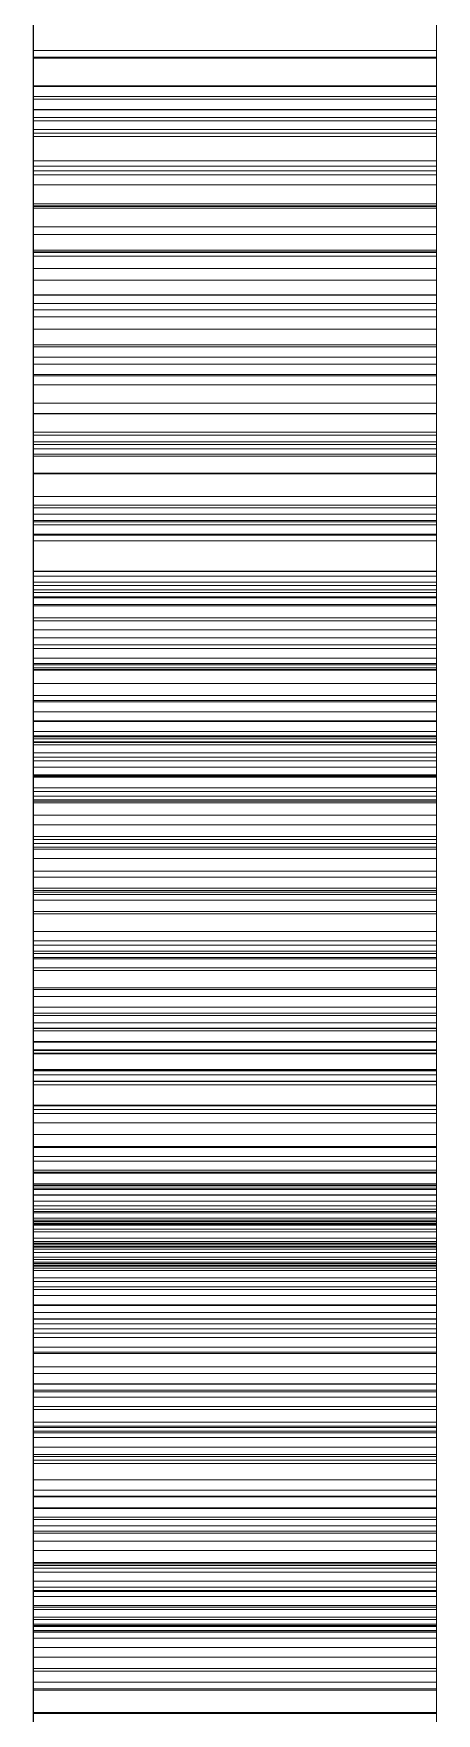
# Model space of a CAD drawing. Header units: millimetres. Extents: x 38 to 970, y 105 to 390.
# Drawn here: x 225 to 225.2, y 136.208 to 137.042 of the extents above; entities that cross this region are included whole.
import ezdxf

# ---------------------------------------------------------------- set-up
doc = ezdxf.new("R2010")
doc.units = ezdxf.units.MM
doc.linetypes.add('WP_HIDDEN', pattern=[2.3, 1.5, -0.8])
doc.layers.add('HIDDEN', color=7, linetype='WP_HIDDEN', lineweight=13)
doc.layers.add('VISIBLE', color=7, linetype='CONTINUOUS', lineweight=25)

msp = doc.modelspace()

# ---------------------------------------------------------------- linework, layer by layer
at = {"layer": 'HIDDEN', "ltscale": 1.428571}
for p, q in [((225, 136.24502), (225, 137.66814)), ((225.2, 137.66814), (225.2, 136.24502)), ((225, 137.30098), (225, 136.24502)), ((225.2, 136.24502), (225.2, 137.30098)), ((225, 137.1174), (225, 137.0332)), ((225.2, 137.0332), (225.2, 137.1174)), ((225, 136.99219), (225, 137.07921)), ((225, 137.07844), (225, 136.99986)), ((225.2, 137.07921), (225.2, 136.99219)), ((225.2, 136.99986), (225.2, 137.07844)), ((225, 137.0648), (225, 137.02985)), ((225.2, 137.02985), (225.2, 137.0648)), ((225, 136.99056), (225, 137.06014)), ((225, 137.02942), (225, 137.05992)), ((225, 137.01538), (225, 137.05899)), ((225, 137.01569), (225, 137.05746)), ((225, 137.05556), (225, 137.00374)), ((225.2, 137.06014), (225.2, 136.99056)), ((225.2, 137.05992), (225.2, 137.02942)), ((225.2, 137.05899), (225.2, 137.01538)), ((225.2, 137.05746), (225.2, 137.01569)), ((225.2, 137.00374), (225.2, 137.05556)), ((225, 137.05174), (225, 137.00394)), ((225.2, 137.00394), (225.2, 137.05174)), ((225, 137.00899), (225, 137.04178)), ((225, 137.04159), (225, 137.01042)), ((225.2, 137.04178), (225.2, 137.00899)), ((225.2, 137.01042), (225.2, 137.04159)), ((225, 137.0332), (225, 136.95612)), ((225, 137.0332), (225.2, 137.0332)), ((225, 137.02985), (225, 136.99392)), ((225, 137.02985), (225.2, 137.02985)), ((225, 137.02942), (225.2, 137.02942)), ((225, 136.99826), (225, 137.02942)), ((225.2, 136.95612), (225.2, 137.0332)), ((225.2, 136.99392), (225.2, 137.02985)), ((225.2, 137.02942), (225.2, 136.99826)), ((225, 136.97154), (225, 137.01569)), ((225, 137.01569), (225.2, 137.01569)), ((225, 136.97348), (225, 137.01538)), ((225, 137.01538), (225.2, 137.01538)), ((225.2, 137.01569), (225.2, 136.97154)), ((225.2, 137.01538), (225.2, 136.97348)), ((225, 137.01042), (225, 136.97842)), ((225, 137.01042), (225.2, 137.01042)), ((225, 136.9757), (225, 137.00899)), ((225, 137.00899), (225.2, 137.00899)), ((225, 137.00394), (225, 136.95485)), ((225, 137.00394), (225.2, 137.00394)), ((225, 137.00374), (225, 136.95581)), ((225, 137.00374), (225.2, 137.00374)), ((225.2, 136.97842), (225.2, 137.01042)), ((225.2, 137.00899), (225.2, 136.9757)), ((225.2, 136.95485), (225.2, 137.00394)), ((225.2, 136.95581), (225.2, 137.00374)), ((225, 136.99986), (225, 136.93115)), ((225, 136.99986), (225.2, 136.99986)), ((225, 136.99826), (225.2, 136.99826)), ((225, 136.96646), (225, 136.99826)), ((225.2, 136.93115), (225.2, 136.99986)), ((225.2, 136.99826), (225.2, 136.96646)), ((225, 136.99392), (225, 136.95701)), ((225, 136.99392), (225.2, 136.99392)), ((225, 136.88388), (225, 136.99219)), ((225, 136.99219), (225.2, 136.99219)), ((225, 136.99056), (225.2, 136.99056)), ((225, 136.93286), (225, 136.99056)), ((225.2, 136.95701), (225.2, 136.99392)), ((225.2, 136.99219), (225.2, 136.88388)), ((225.2, 136.99056), (225.2, 136.93286)), ((225, 136.97842), (225, 136.94561)), ((225, 136.97842), (225.2, 136.97842)), ((225.2, 136.94561), (225.2, 136.97842)), ((225, 136.94192), (225, 136.9757)), ((225, 136.9757), (225.2, 136.9757)), ((225, 136.93329), (225, 136.97348)), ((225, 136.97348), (225.2, 136.97348)), ((225, 136.925), (225, 136.97154)), ((225, 136.97154), (225.2, 136.97154)), ((225.2, 136.9757), (225.2, 136.94192)), ((225.2, 136.97348), (225.2, 136.93329)), ((225.2, 136.97154), (225.2, 136.925)), ((225, 136.96646), (225.2, 136.96646)), ((225, 136.934), (225, 136.96646)), ((225.2, 136.96646), (225.2, 136.934)), ((225, 136.95701), (225, 136.91913)), ((225, 136.95701), (225.2, 136.95701)), ((225, 136.95612), (225, 136.88615)), ((225, 136.95612), (225.2, 136.95612)), ((225, 136.95581), (225, 136.91179)), ((225, 136.95581), (225.2, 136.95581)), ((225, 136.95485), (225, 136.90446)), ((225, 136.95485), (225.2, 136.95485)), ((225.2, 136.91913), (225.2, 136.95701)), ((225.2, 136.88615), (225.2, 136.95612)), ((225.2, 136.91179), (225.2, 136.95581)), ((225.2, 136.90446), (225.2, 136.95485)), ((225, 136.94561), (225, 136.91197)), ((225, 136.94561), (225.2, 136.94561)), ((225.2, 136.91197), (225.2, 136.94561)), ((225, 136.90763), (225, 136.94192)), ((225, 136.94192), (225.2, 136.94192)), ((225.2, 136.94192), (225.2, 136.90763)), ((225, 136.934), (225.2, 136.934)), ((225, 136.90089), (225, 136.934)), ((225, 136.89482), (225, 136.93329)), ((225, 136.93329), (225.2, 136.93329)), ((225, 136.93286), (225.2, 136.93286)), ((225, 136.88703), (225, 136.93286)), ((225, 136.93115), (225, 136.8723)), ((225, 136.93115), (225.2, 136.93115)), ((225.2, 136.934), (225.2, 136.90089)), ((225.2, 136.93329), (225.2, 136.89482)), ((225.2, 136.93286), (225.2, 136.88703)), ((225.2, 136.8723), (225.2, 136.93115)), ((225, 136.88091), (225, 136.925)), ((225, 136.925), (225.2, 136.925)), ((225, 136.91913), (225, 136.8809)), ((225, 136.91913), (225.2, 136.91913)), ((225.2, 136.925), (225.2, 136.88091)), ((225.2, 136.8809), (225.2, 136.91913)), ((225, 136.91197), (225, 136.87752)), ((225, 136.91197), (225.2, 136.91197)), ((225, 136.91179), (225, 136.87166)), ((225, 136.91179), (225.2, 136.91179)), ((225.2, 136.87752), (225.2, 136.91197)), ((225.2, 136.87166), (225.2, 136.91179)), ((225, 136.83757), (225, 136.90763)), ((225, 136.90763), (225.2, 136.90763)), ((225, 136.90446), (225, 136.85279)), ((225, 136.90446), (225.2, 136.90446)), ((225.2, 136.90763), (225.2, 136.83757)), ((225.2, 136.85279), (225.2, 136.90446)), ((225, 136.90089), (225.2, 136.90089)), ((225, 136.86713), (225, 136.90089)), ((225, 136.85807), (225, 136.89482)), ((225, 136.89482), (225.2, 136.89482)), ((225.2, 136.90089), (225.2, 136.86713)), ((225.2, 136.89482), (225.2, 136.85807)), ((225, 136.88703), (225.2, 136.88703)), ((225, 136.85306), (225, 136.88703)), ((225, 136.88615), (225, 136.8233)), ((225, 136.88615), (225.2, 136.88615)), ((225.2, 136.88703), (225.2, 136.85306)), ((225.2, 136.8233), (225.2, 136.88615)), ((225, 136.75156), (225, 136.88388)), ((225, 136.83895), (225, 136.88091)), ((225, 136.88091), (225.2, 136.88091)), ((225, 136.8809), (225, 136.84368)), ((225, 136.8809), (225.2, 136.8809)), ((225, 136.87752), (225, 136.84224)), ((225, 136.87752), (225.2, 136.87752)), ((225.2, 136.88388), (225.2, 136.75156)), ((225.2, 136.88091), (225.2, 136.83895)), ((225.2, 136.84368), (225.2, 136.8809)), ((225.2, 136.84224), (225.2, 136.87752)), ((225, 136.8723), (225, 136.82332)), ((225, 136.8723), (225.2, 136.8723)), ((225, 136.87166), (225, 136.83542)), ((225, 136.87166), (225.2, 136.87166)), ((225.2, 136.82332), (225.2, 136.8723)), ((225.2, 136.83542), (225.2, 136.87166)), ((225, 136.86713), (225.2, 136.86713)), ((225, 136.83272), (225, 136.86713)), ((225.2, 136.86713), (225.2, 136.83272)), ((225, 136.82303), (225, 136.85807)), ((225, 136.85807), (225.2, 136.85807)), ((225, 136.85306), (225.2, 136.85306)), ((225, 136.83185), (225, 136.85306)), ((225, 136.85279), (225, 136.79982)), ((225, 136.85279), (225.2, 136.85279)), ((225.2, 136.85807), (225.2, 136.82303)), ((225.2, 136.85306), (225.2, 136.83185)), ((225.2, 136.79982), (225.2, 136.85279)), ((225, 136.84368), (225, 136.80747)), ((225, 136.84368), (225.2, 136.84368)), ((225, 136.84224), (225, 136.80614)), ((225, 136.84224), (225.2, 136.84224)), ((225, 136.79912), (225, 136.83895)), ((225, 136.83895), (225.2, 136.83895)), ((225, 136.76551), (225, 136.83757)), ((225, 136.83757), (225.2, 136.83757)), ((225.2, 136.80747), (225.2, 136.84368)), ((225.2, 136.80614), (225.2, 136.84224)), ((225.2, 136.83895), (225.2, 136.79912)), ((225.2, 136.83757), (225.2, 136.76551)), ((225, 136.83542), (225, 136.80308)), ((225, 136.83542), (225.2, 136.83542)), ((225, 136.83272), (225.2, 136.83272)), ((225, 136.79766), (225, 136.83272)), ((225, 136.83185), (225.2, 136.83185)), ((225, 136.8117), (225, 136.83185)), ((225.2, 136.80308), (225.2, 136.83542)), ((225.2, 136.83272), (225.2, 136.79766)), ((225.2, 136.83185), (225.2, 136.8117)), ((225, 136.82332), (225, 136.79306)), ((225, 136.82332), (225.2, 136.82332)), ((225, 136.8233), (225, 136.76756)), ((225, 136.8233), (225.2, 136.8233)), ((225, 136.78971), (225, 136.82303)), ((225, 136.82303), (225.2, 136.82303)), ((225.2, 136.79306), (225.2, 136.82332)), ((225.2, 136.76756), (225.2, 136.8233)), ((225.2, 136.82303), (225.2, 136.78971)), ((225, 136.8117), (225.2, 136.8117)), ((225, 136.7926), (225, 136.8117)), ((225.2, 136.8117), (225.2, 136.7926)), ((225, 136.80747), (225, 136.77226)), ((225, 136.80747), (225.2, 136.80747)), ((225, 136.80614), (225, 136.76922)), ((225, 136.80614), (225.2, 136.80614)), ((225, 136.80308), (225, 136.77464)), ((225, 136.80308), (225.2, 136.80308)), ((225.2, 136.77226), (225.2, 136.80747)), ((225.2, 136.76922), (225.2, 136.80614)), ((225.2, 136.77464), (225.2, 136.80308)), ((225, 136.79982), (225, 136.74556)), ((225, 136.79982), (225.2, 136.79982)), ((225, 136.76143), (225, 136.79912)), ((225, 136.79912), (225.2, 136.79912)), ((225, 136.79766), (225.2, 136.79766)), ((225, 136.76194), (225, 136.79766)), ((225.2, 136.74556), (225.2, 136.79982)), ((225.2, 136.79912), (225.2, 136.76143)), ((225.2, 136.79766), (225.2, 136.76194)), ((225, 136.79306), (225, 136.76404)), ((225, 136.79306), (225.2, 136.79306)), ((225, 136.7926), (225.2, 136.7926)), ((225, 136.77455), (225, 136.7926)), ((225, 136.75811), (225, 136.78971)), ((225, 136.78971), (225.2, 136.78971)), ((225.2, 136.76404), (225.2, 136.79306)), ((225.2, 136.7926), (225.2, 136.77455)), ((225.2, 136.78971), (225.2, 136.75811)), ((225, 136.77464), (225, 136.7501)), ((225, 136.77464), (225.2, 136.77464)), ((225, 136.77455), (225.2, 136.77455)), ((225, 136.75756), (225, 136.77455)), ((225, 136.77226), (225, 136.73807)), ((225, 136.77226), (225.2, 136.77226)), ((225, 136.76922), (225, 136.73147)), ((225, 136.76922), (225.2, 136.76922)), ((225.2, 136.7501), (225.2, 136.77464)), ((225.2, 136.77455), (225.2, 136.75756)), ((225.2, 136.73807), (225.2, 136.77226)), ((225.2, 136.73147), (225.2, 136.76922)), ((225, 136.76756), (225, 136.71893)), ((225, 136.76756), (225.2, 136.76756)), ((225, 136.69146), (225, 136.76551)), ((225, 136.76551), (225.2, 136.76551)), ((225, 136.76404), (225, 136.73628)), ((225, 136.76404), (225.2, 136.76404)), ((225, 136.76194), (225.2, 136.76194)), ((225, 136.72558), (225, 136.76194)), ((225, 136.72587), (225, 136.76143)), ((225, 136.76143), (225.2, 136.76143)), ((225.2, 136.71893), (225.2, 136.76756)), ((225.2, 136.76551), (225.2, 136.69146)), ((225.2, 136.73628), (225.2, 136.76404)), ((225.2, 136.76194), (225.2, 136.72558)), ((225.2, 136.76143), (225.2, 136.72587)), ((225, 136.72822), (225, 136.75811)), ((225, 136.75811), (225.2, 136.75811)), ((225, 136.75756), (225.2, 136.75756)), ((225, 136.74163), (225, 136.75756)), ((225.2, 136.75811), (225.2, 136.72822)), ((225.2, 136.75756), (225.2, 136.74163)), ((225, 136.63953), (225, 136.75156)), ((225, 136.75156), (225.2, 136.75156)), ((225, 136.7501), (225, 136.72892)), ((225, 136.7501), (225.2, 136.7501)), ((225, 136.74556), (225, 136.69001)), ((225, 136.74556), (225.2, 136.74556)), ((225.2, 136.75156), (225.2, 136.63953)), ((225.2, 136.72892), (225.2, 136.7501)), ((225.2, 136.69001), (225.2, 136.74556)), ((225, 136.74163), (225.2, 136.74163)), ((225, 136.72675), (225, 136.74163)), ((225, 136.73807), (225, 136.70489)), ((225, 136.73807), (225.2, 136.73807)), ((225, 136.73628), (225, 136.70977)), ((225, 136.73628), (225.2, 136.73628)), ((225.2, 136.74163), (225.2, 136.72675)), ((225.2, 136.70489), (225.2, 136.73807)), ((225.2, 136.70977), (225.2, 136.73628)), ((225, 136.73147), (225, 136.69291)), ((225, 136.73147), (225.2, 136.73147)), ((225, 136.72892), (225, 136.71056)), ((225, 136.72892), (225.2, 136.72892)), ((225, 136.70005), (225, 136.72822)), ((225, 136.72822), (225.2, 136.72822)), ((225.2, 136.69291), (225.2, 136.73147)), ((225.2, 136.71056), (225.2, 136.72892)), ((225.2, 136.72822), (225.2, 136.70005)), ((225, 136.72675), (225.2, 136.72675)), ((225, 136.71292), (225, 136.72675)), ((225, 136.69245), (225, 136.72587)), ((225, 136.72587), (225.2, 136.72587)), ((225, 136.72558), (225.2, 136.72558)), ((225, 136.68856), (225, 136.72558)), ((225, 136.71893), (225, 136.67742)), ((225, 136.71893), (225.2, 136.71893)), ((225.2, 136.72675), (225.2, 136.71292)), ((225.2, 136.72587), (225.2, 136.69245)), ((225.2, 136.72558), (225.2, 136.68856)), ((225.2, 136.67742), (225.2, 136.71893)), ((225, 136.71292), (225.2, 136.71292)), ((225, 136.70045), (225, 136.71292)), ((225, 136.71056), (225, 136.69503)), ((225, 136.71056), (225.2, 136.71056)), ((225.2, 136.71292), (225.2, 136.70045)), ((225.2, 136.69503), (225.2, 136.71056)), ((225, 136.70977), (225, 136.68451)), ((225, 136.70977), (225.2, 136.70977)), ((225, 136.70489), (225, 136.67272)), ((225, 136.70489), (225.2, 136.70489)), ((225.2, 136.68451), (225.2, 136.70977)), ((225.2, 136.67272), (225.2, 136.70489)), ((225, 136.70045), (225.2, 136.70045)), ((225, 136.68964), (225, 136.70045)), ((225, 136.67359), (225, 136.70005)), ((225, 136.70005), (225.2, 136.70005)), ((225, 136.69503), (225, 136.68232)), ((225, 136.69503), (225.2, 136.69503)), ((225.2, 136.70045), (225.2, 136.68964)), ((225.2, 136.70005), (225.2, 136.67359)), ((225.2, 136.68232), (225.2, 136.69503)), ((225, 136.69291), (225, 136.65365)), ((225, 136.69291), (225.2, 136.69291)), ((225, 136.66116), (225, 136.69245)), ((225, 136.69245), (225.2, 136.69245)), ((225, 136.6228), (225, 136.69146)), ((225, 136.69146), (225.2, 136.69146)), ((225, 136.69001), (225, 136.61732)), ((225, 136.69001), (225.2, 136.69001)), ((225, 136.68964), (225.2, 136.68964)), ((225, 136.6805), (225, 136.68964)), ((225, 136.68856), (225.2, 136.68856)), ((225, 136.63663), (225, 136.68856)), ((225.2, 136.65365), (225.2, 136.69291)), ((225.2, 136.69245), (225.2, 136.66116)), ((225.2, 136.69146), (225.2, 136.6228)), ((225.2, 136.61732), (225.2, 136.69001)), ((225.2, 136.68964), (225.2, 136.6805)), ((225.2, 136.68856), (225.2, 136.63663)), ((225, 136.68451), (225, 136.66051)), ((225, 136.68451), (225.2, 136.68451)), ((225, 136.68232), (225, 136.67243)), ((225, 136.68232), (225.2, 136.68232)), ((225, 136.6805), (225.2, 136.6805)), ((225, 136.67302), (225, 136.6805)), ((225, 136.67742), (225, 136.64302)), ((225, 136.67742), (225.2, 136.67742)), ((225.2, 136.66051), (225.2, 136.68451)), ((225.2, 136.67243), (225.2, 136.68232)), ((225.2, 136.6805), (225.2, 136.67302)), ((225.2, 136.64302), (225.2, 136.67742)), ((225, 136.64885), (225, 136.67359)), ((225, 136.67359), (225.2, 136.67359)), ((225, 136.67302), (225.2, 136.67302)), ((225, 136.6672), (225, 136.67302)), ((225, 136.67272), (225, 136.64155)), ((225, 136.67272), (225.2, 136.67272)), ((225, 136.67243), (225, 136.66537)), ((225, 136.67243), (225.2, 136.67243)), ((225.2, 136.67359), (225.2, 136.64885)), ((225.2, 136.67302), (225.2, 136.6672)), ((225.2, 136.64155), (225.2, 136.67272)), ((225.2, 136.66537), (225.2, 136.67243)), ((225, 136.6672), (225.2, 136.6672)), ((225, 136.66305), (225, 136.6672)), ((225, 136.66537), (225, 136.66113)), ((225, 136.66537), (225.2, 136.66537)), ((225, 136.66305), (225.2, 136.66305)), ((225, 136.66055), (225, 136.66305)), ((225, 136.63201), (225, 136.66116)), ((225, 136.66116), (225.2, 136.66116)), ((225, 136.66113), (225, 136.65972)), ((225, 136.66113), (225.2, 136.66113)), ((225, 136.66055), (225.2, 136.66055)), ((225, 136.65972), (225, 136.66055)), ((225, 136.66051), (225, 136.63775)), ((225, 136.66051), (225.2, 136.66051)), ((225.2, 136.6672), (225.2, 136.66305)), ((225.2, 136.66113), (225.2, 136.66537)), ((225.2, 136.66305), (225.2, 136.66055)), ((225.2, 136.66116), (225.2, 136.63201)), ((225.2, 136.65972), (225.2, 136.66113)), ((225.2, 136.66055), (225.2, 136.65972)), ((225.2, 136.63775), (225.2, 136.66051)), ((225, 136.65972), (225.2, 136.65972)), ((225, 136.65365), (225, 136.61526)), ((225, 136.65365), (225.2, 136.65365)), ((225.2, 136.61526), (225.2, 136.65365)), ((225, 136.62583), (225, 136.64885)), ((225, 136.64885), (225.2, 136.64885)), ((225.2, 136.64885), (225.2, 136.62583)), ((225, 136.64302), (225, 136.61411)), ((225, 136.64302), (225.2, 136.64302)), ((225, 136.64155), (225, 136.6114)), ((225, 136.64155), (225.2, 136.64155)), ((225, 136.59113), (225, 136.63953)), ((225, 136.63953), (225.2, 136.63953)), ((225, 136.63775), (225, 136.61625)), ((225, 136.63775), (225.2, 136.63775)), ((225, 136.63663), (225.2, 136.63663)), ((225, 136.586), (225, 136.63663)), ((225.2, 136.61411), (225.2, 136.64302)), ((225.2, 136.6114), (225.2, 136.64155)), ((225.2, 136.63953), (225.2, 136.59113)), ((225.2, 136.61625), (225.2, 136.63775)), ((225.2, 136.63663), (225.2, 136.586)), ((225, 136.60567), (225, 136.63201)), ((225, 136.63201), (225.2, 136.63201)), ((225.2, 136.63201), (225.2, 136.60567)), ((225, 136.60452), (225, 136.62583)), ((225, 136.62583), (225.2, 136.62583)), ((225, 136.55532), (225, 136.6228)), ((225, 136.6228), (225.2, 136.6228)), ((225.2, 136.62583), (225.2, 136.60452)), ((225.2, 136.6228), (225.2, 136.55532)), ((225, 136.61732), (225, 136.54644)), ((225, 136.61732), (225.2, 136.61732)), ((225, 136.61625), (225, 136.59588)), ((225, 136.61625), (225.2, 136.61625)), ((225, 136.61526), (225, 136.57776)), ((225, 136.61526), (225.2, 136.61526)), ((225, 136.61411), (225, 136.58905)), ((225, 136.61411), (225.2, 136.61411)), ((225, 136.6114), (225, 136.58226)), ((225, 136.6114), (225.2, 136.6114)), ((225.2, 136.54644), (225.2, 136.61732)), ((225.2, 136.59588), (225.2, 136.61625)), ((225.2, 136.57776), (225.2, 136.61526)), ((225.2, 136.58905), (225.2, 136.61411)), ((225.2, 136.58226), (225.2, 136.6114)), ((225, 136.58285), (225, 136.60567)), ((225, 136.60567), (225.2, 136.60567)), ((225, 136.58493), (225, 136.60452)), ((225, 136.60452), (225.2, 136.60452)), ((225.2, 136.60567), (225.2, 136.58285)), ((225.2, 136.60452), (225.2, 136.58493)), ((225, 136.59588), (225, 136.57653)), ((225, 136.59588), (225.2, 136.59588)), ((225.2, 136.57653), (225.2, 136.59588)), ((225, 136.54779), (225, 136.59113)), ((225, 136.59113), (225.2, 136.59113)), ((225, 136.58905), (225, 136.56785)), ((225, 136.58905), (225.2, 136.58905)), ((225, 136.586), (225.2, 136.586)), ((225, 136.53666), (225, 136.586)), ((225.2, 136.59113), (225.2, 136.54779)), ((225.2, 136.56785), (225.2, 136.58905)), ((225.2, 136.586), (225.2, 136.53666)), ((225, 136.56705), (225, 136.58493)), ((225, 136.58493), (225.2, 136.58493)), ((225, 136.56354), (225, 136.58285)), ((225, 136.58285), (225.2, 136.58285)), ((225, 136.58226), (225, 136.55412)), ((225, 136.58226), (225.2, 136.58226)), ((225, 136.57776), (225, 136.54113)), ((225, 136.57776), (225.2, 136.57776)), ((225.2, 136.58493), (225.2, 136.56705)), ((225.2, 136.58285), (225.2, 136.56354)), ((225.2, 136.55412), (225.2, 136.58226)), ((225.2, 136.54113), (225.2, 136.57776)), ((225, 136.57653), (225, 136.5582)), ((225, 136.57653), (225.2, 136.57653)), ((225.2, 136.5582), (225.2, 136.57653)), ((225, 136.56785), (225, 136.5505)), ((225, 136.56785), (225.2, 136.56785)), ((225, 136.53514), (225, 136.56705)), ((225, 136.56705), (225.2, 136.56705)), ((225, 136.54774), (225, 136.56354)), ((225, 136.56354), (225.2, 136.56354)), ((225.2, 136.5505), (225.2, 136.56785)), ((225.2, 136.56705), (225.2, 136.53514)), ((225.2, 136.56354), (225.2, 136.54774)), ((225, 136.5582), (225, 136.54088)), ((225, 136.5582), (225.2, 136.5582)), ((225, 136.48902), (225, 136.55532)), ((225, 136.55532), (225.2, 136.55532)), ((225, 136.55412), (225, 136.527)), ((225, 136.55412), (225.2, 136.55412)), ((225.2, 136.54088), (225.2, 136.5582)), ((225.2, 136.55532), (225.2, 136.48902)), ((225.2, 136.527), (225.2, 136.55412)), ((225, 136.5505), (225, 136.537)), ((225, 136.5505), (225.2, 136.5505)), ((225, 136.50952), (225, 136.54779)), ((225, 136.54779), (225.2, 136.54779)), ((225, 136.53545), (225, 136.54774)), ((225, 136.54774), (225.2, 136.54774)), ((225, 136.54644), (225, 136.47737)), ((225, 136.54644), (225.2, 136.54644)), ((225.2, 136.537), (225.2, 136.5505)), ((225.2, 136.54779), (225.2, 136.50952)), ((225.2, 136.54774), (225.2, 136.53545)), ((225.2, 136.47737), (225.2, 136.54644)), ((225, 136.54113), (225, 136.50538)), ((225, 136.54113), (225.2, 136.54113)), ((225, 136.54088), (225, 136.52459)), ((225, 136.54088), (225.2, 136.54088)), ((225, 136.537), (225, 136.52737)), ((225, 136.537), (225.2, 136.537)), ((225, 136.53666), (225.2, 136.53666)), ((225, 136.48861), (225, 136.53666)), ((225, 136.52668), (225, 136.53545)), ((225, 136.53545), (225.2, 136.53545)), ((225.2, 136.50538), (225.2, 136.54113)), ((225.2, 136.52459), (225.2, 136.54088)), ((225.2, 136.52737), (225.2, 136.537)), ((225.2, 136.53666), (225.2, 136.48861)), ((225.2, 136.53545), (225.2, 136.52668)), ((225, 136.50749), (225, 136.53514)), ((225, 136.53514), (225.2, 136.53514)), ((225, 136.52737), (225, 136.52158)), ((225, 136.52737), (225.2, 136.52737)), ((225, 136.527), (225, 136.50088)), ((225, 136.527), (225.2, 136.527)), ((225.2, 136.53514), (225.2, 136.50749)), ((225.2, 136.52158), (225.2, 136.52737)), ((225.2, 136.50088), (225.2, 136.527)), ((225, 136.52141), (225, 136.52668)), ((225, 136.52668), (225.2, 136.52668)), ((225, 136.52459), (225, 136.50931)), ((225, 136.52459), (225.2, 136.52459)), ((225, 136.52158), (225, 136.51966)), ((225, 136.52158), (225.2, 136.52158)), ((225, 136.51966), (225, 136.52141)), ((225, 136.52141), (225.2, 136.52141)), ((225, 136.51966), (225.2, 136.51966)), ((225.2, 136.52668), (225.2, 136.52141)), ((225.2, 136.50931), (225.2, 136.52459)), ((225.2, 136.51966), (225.2, 136.52158)), ((225.2, 136.52141), (225.2, 136.51966)), ((225, 136.47633), (225, 136.50952)), ((225, 136.50952), (225.2, 136.50952)), ((225, 136.50931), (225, 136.49506)), ((225, 136.50931), (225.2, 136.50931)), ((225, 136.48409), (225, 136.50749)), ((225, 136.50749), (225.2, 136.50749)), ((225, 136.50538), (225, 136.47051)), ((225, 136.50538), (225.2, 136.50538)), ((225.2, 136.50952), (225.2, 136.47633)), ((225.2, 136.49506), (225.2, 136.50931)), ((225.2, 136.50749), (225.2, 136.48409)), ((225.2, 136.47051), (225.2, 136.50538)), ((225, 136.50088), (225, 136.47578)), ((225, 136.50088), (225.2, 136.50088)), ((225, 136.49506), (225, 136.48182)), ((225, 136.49506), (225.2, 136.49506)), ((225.2, 136.47578), (225.2, 136.50088)), ((225.2, 136.48182), (225.2, 136.49506)), ((225, 136.42389), (225, 136.48902)), ((225, 136.48902), (225.2, 136.48902)), ((225, 136.48861), (225.2, 136.48861)), ((225, 136.44185), (225, 136.48861)), ((225.2, 136.48902), (225.2, 136.42389)), ((225.2, 136.48861), (225.2, 136.44185)), ((225, 136.46495), (225, 136.48409)), ((225, 136.48409), (225.2, 136.48409)), ((225, 136.48182), (225, 136.46989)), ((225, 136.48182), (225.2, 136.48182)), ((225, 136.47737), (225, 136.41011)), ((225, 136.47737), (225.2, 136.47737)), ((225.2, 136.48409), (225.2, 136.46495)), ((225.2, 136.46989), (225.2, 136.48182)), ((225.2, 136.41011), (225.2, 136.47737)), ((225, 136.44676), (225, 136.47633)), ((225, 136.47633), (225.2, 136.47633)), ((225, 136.47578), (225, 136.45168)), ((225, 136.47578), (225.2, 136.47578)), ((225, 136.47051), (225, 136.43652)), ((225, 136.47051), (225.2, 136.47051)), ((225, 136.46989), (225, 136.45955)), ((225, 136.46989), (225.2, 136.46989)), ((225, 136.46957), (225, 136.46846)), ((225, 136.46767), (225, 136.46957)), ((225, 136.46957), (225.2, 136.46957)), ((225.2, 136.47633), (225.2, 136.44676)), ((225.2, 136.45168), (225.2, 136.47578)), ((225.2, 136.43652), (225.2, 136.47051)), ((225.2, 136.45955), (225.2, 136.46989)), ((225.2, 136.46846), (225.2, 136.46957)), ((225.2, 136.46957), (225.2, 136.46767)), ((225, 136.46846), (225, 136.46513)), ((225, 136.46846), (225.2, 136.46846)), ((225, 136.46196), (225, 136.46767)), ((225, 136.46767), (225.2, 136.46767)), ((225, 136.46513), (225, 136.45958)), ((225, 136.46513), (225.2, 136.46513)), ((225, 136.45006), (225, 136.46495)), ((225, 136.46495), (225.2, 136.46495)), ((225, 136.45244), (225, 136.46196)), ((225, 136.46196), (225.2, 136.46196)), ((225.2, 136.46513), (225.2, 136.46846)), ((225.2, 136.46767), (225.2, 136.46196)), ((225.2, 136.45958), (225.2, 136.46513)), ((225.2, 136.46495), (225.2, 136.45006)), ((225.2, 136.46196), (225.2, 136.45244)), ((225, 136.45958), (225, 136.45181)), ((225, 136.45958), (225.2, 136.45958)), ((225, 136.45955), (225, 136.4508)), ((225, 136.45955), (225.2, 136.45955)), ((225, 136.45797), (225, 136.45686)), ((225, 136.45607), (225, 136.45797)), ((225, 136.45797), (225.2, 136.45797)), ((225, 136.45686), (225, 136.45353)), ((225, 136.45686), (225.2, 136.45686)), ((225, 136.45036), (225, 136.45607)), ((225, 136.45607), (225.2, 136.45607)), ((225, 136.45353), (225, 136.44798)), ((225, 136.45353), (225.2, 136.45353)), ((225, 136.43912), (225, 136.45244)), ((225, 136.45244), (225.2, 136.45244)), ((225.2, 136.45181), (225.2, 136.45958)), ((225.2, 136.4508), (225.2, 136.45955)), ((225.2, 136.45686), (225.2, 136.45797)), ((225.2, 136.45797), (225.2, 136.45607)), ((225.2, 136.45353), (225.2, 136.45686)), ((225.2, 136.45607), (225.2, 136.45036)), ((225.2, 136.44798), (225.2, 136.45353)), ((225.2, 136.45244), (225.2, 136.43912)), ((225, 136.45181), (225, 136.44182)), ((225, 136.45181), (225.2, 136.45181)), ((225, 136.45168), (225, 136.4286)), ((225, 136.45168), (225.2, 136.45168)), ((225, 136.4508), (225, 136.44364)), ((225, 136.4508), (225.2, 136.4508)), ((225, 136.44084), (225, 136.45036)), ((225, 136.45036), (225.2, 136.45036)), ((225, 136.43942), (225, 136.45006)), ((225, 136.45006), (225.2, 136.45006)), ((225, 136.44798), (225, 136.44021)), ((225, 136.44798), (225.2, 136.44798)), ((225, 136.41937), (225, 136.44676)), ((225, 136.44676), (225.2, 136.44676)), ((225, 136.44364), (225, 136.43807)), ((225, 136.44364), (225.2, 136.44364)), ((225.2, 136.44182), (225.2, 136.45181)), ((225.2, 136.4286), (225.2, 136.45168)), ((225.2, 136.44364), (225.2, 136.4508)), ((225.2, 136.45036), (225.2, 136.44084)), ((225.2, 136.45006), (225.2, 136.43942)), ((225.2, 136.44021), (225.2, 136.44798)), ((225.2, 136.44676), (225.2, 136.41937)), ((225.2, 136.43807), (225.2, 136.44364)), ((225, 136.44185), (225.2, 136.44185)), ((225, 136.39638), (225, 136.44185)), ((225, 136.44182), (225, 136.4296)), ((225, 136.44182), (225.2, 136.44182)), ((225, 136.42752), (225, 136.44084)), ((225, 136.44084), (225.2, 136.44084)), ((225, 136.44021), (225, 136.43021)), ((225, 136.44021), (225.2, 136.44021)), ((225, 136.43304), (225, 136.43942)), ((225, 136.43942), (225.2, 136.43942)), ((225, 136.42199), (225, 136.43912)), ((225, 136.43912), (225.2, 136.43912)), ((225, 136.43807), (225, 136.43409)), ((225, 136.43807), (225.2, 136.43807)), ((225, 136.43652), (225, 136.40341)), ((225, 136.43652), (225.2, 136.43652)), ((225.2, 136.44185), (225.2, 136.39638)), ((225.2, 136.4296), (225.2, 136.44182)), ((225.2, 136.44084), (225.2, 136.42752)), ((225.2, 136.43021), (225.2, 136.44021)), ((225.2, 136.43942), (225.2, 136.43304)), ((225.2, 136.43912), (225.2, 136.42199)), ((225.2, 136.43409), (225.2, 136.43807)), ((225.2, 136.40341), (225.2, 136.43652)), ((225, 136.43409), (225, 136.43171)), ((225, 136.43409), (225.2, 136.43409)), ((225, 136.43091), (225, 136.43304)), ((225, 136.43304), (225.2, 136.43304)), ((225, 136.43171), (225, 136.43091)), ((225, 136.43171), (225.2, 136.43171)), ((225, 136.43091), (225.2, 136.43091)), ((225, 136.43021), (225, 136.418)), ((225, 136.43021), (225.2, 136.43021)), ((225, 136.4296), (225, 136.41517)), ((225, 136.4296), (225.2, 136.4296)), ((225, 136.4286), (225, 136.40672)), ((225, 136.4286), (225.2, 136.4286)), ((225, 136.41039), (225, 136.42752)), ((225, 136.42752), (225.2, 136.42752)), ((225.2, 136.43171), (225.2, 136.43409)), ((225.2, 136.43304), (225.2, 136.43091)), ((225.2, 136.43091), (225.2, 136.43171)), ((225.2, 136.418), (225.2, 136.43021)), ((225.2, 136.41517), (225.2, 136.4296)), ((225.2, 136.40672), (225.2, 136.4286)), ((225.2, 136.42752), (225.2, 136.41039)), ((225, 136.35995), (225, 136.42389)), ((225, 136.42389), (225.2, 136.42389)), ((225, 136.40105), (225, 136.42199)), ((225, 136.42199), (225.2, 136.42199)), ((225, 136.39417), (225, 136.41937)), ((225, 136.41937), (225.2, 136.41937)), ((225.2, 136.42389), (225.2, 136.35995)), ((225.2, 136.42199), (225.2, 136.40105)), ((225.2, 136.41937), (225.2, 136.39417)), ((225, 136.418), (225, 136.40357)), ((225, 136.418), (225.2, 136.418)), ((225, 136.41517), (225, 136.39851)), ((225, 136.41517), (225.2, 136.41517)), ((225, 136.38945), (225, 136.41039)), ((225, 136.41039), (225.2, 136.41039)), ((225.2, 136.40357), (225.2, 136.418)), ((225.2, 136.39851), (225.2, 136.41517)), ((225.2, 136.41039), (225.2, 136.38945)), ((225, 136.41011), (225, 136.34467)), ((225, 136.41011), (225.2, 136.41011)), ((225, 136.40672), (225, 136.38626)), ((225, 136.40672), (225.2, 136.40672)), ((225, 136.40357), (225, 136.38691)), ((225, 136.40357), (225.2, 136.40357)), ((225, 136.40341), (225, 136.37117)), ((225, 136.40341), (225.2, 136.40341)), ((225.2, 136.34467), (225.2, 136.41011)), ((225.2, 136.38626), (225.2, 136.40672)), ((225.2, 136.38691), (225.2, 136.40357)), ((225.2, 136.37117), (225.2, 136.40341)), ((225, 136.37631), (225, 136.40105)), ((225, 136.40105), (225.2, 136.40105)), ((225, 136.39851), (225, 136.37964)), ((225, 136.39851), (225.2, 136.39851)), ((225, 136.39638), (225.2, 136.39638)), ((225, 136.35221), (225, 136.39638)), ((225, 136.37114), (225, 136.39417)), ((225, 136.39417), (225.2, 136.39417)), ((225.2, 136.40105), (225.2, 136.37631)), ((225.2, 136.37964), (225.2, 136.39851)), ((225.2, 136.39638), (225.2, 136.35221)), ((225.2, 136.39417), (225.2, 136.37114)), ((225, 136.3647), (225, 136.38945)), ((225, 136.38945), (225.2, 136.38945)), ((225, 136.38691), (225, 136.36803)), ((225, 136.38691), (225.2, 136.38691)), ((225, 136.38626), (225, 136.36721)), ((225, 136.38626), (225.2, 136.38626)), ((225.2, 136.38945), (225.2, 136.3647)), ((225.2, 136.36803), (225.2, 136.38691)), ((225.2, 136.36721), (225.2, 136.38626)), ((225, 136.37964), (225, 136.35854)), ((225, 136.37964), (225.2, 136.37964)), ((225.2, 136.35854), (225.2, 136.37964)), ((225, 136.34775), (225, 136.37631)), ((225, 136.37631), (225.2, 136.37631)), ((225, 136.37117), (225, 136.33981)), ((225, 136.37117), (225.2, 136.37117)), ((225, 136.35029), (225, 136.37114)), ((225, 136.37114), (225.2, 136.37114)), ((225.2, 136.37631), (225.2, 136.34775)), ((225.2, 136.33981), (225.2, 136.37117)), ((225.2, 136.37114), (225.2, 136.35029)), ((225, 136.36803), (225, 136.34694)), ((225, 136.36803), (225.2, 136.36803)), ((225, 136.36721), (225, 136.34957)), ((225, 136.36721), (225.2, 136.36721)), ((225, 136.33615), (225, 136.3647)), ((225, 136.3647), (225.2, 136.3647)), ((225.2, 136.34694), (225.2, 136.36803)), ((225.2, 136.34957), (225.2, 136.36721)), ((225.2, 136.3647), (225.2, 136.33615)), ((225, 136.29718), (225, 136.35995)), ((225, 136.35995), (225.2, 136.35995)), ((225, 136.35854), (225, 136.33522)), ((225, 136.35854), (225.2, 136.35854)), ((225, 136.35221), (225.2, 136.35221)), ((225, 136.30932), (225, 136.35221)), ((225.2, 136.35995), (225.2, 136.29718)), ((225.2, 136.33522), (225.2, 136.35854)), ((225.2, 136.35221), (225.2, 136.30932)), ((225, 136.33162), (225, 136.35029)), ((225, 136.35029), (225.2, 136.35029)), ((225, 136.34957), (225, 136.33334)), ((225, 136.34957), (225.2, 136.34957)), ((225, 136.31551), (225, 136.34775)), ((225, 136.34775), (225.2, 136.34775)), ((225, 136.34694), (225, 136.32362)), ((225, 136.34694), (225.2, 136.34694)), ((225, 136.34467), (225, 136.28104)), ((225, 136.34467), (225.2, 136.34467)), ((225.2, 136.35029), (225.2, 136.33162)), ((225.2, 136.33334), (225.2, 136.34957)), ((225.2, 136.34775), (225.2, 136.31551)), ((225.2, 136.32362), (225.2, 136.34694)), ((225.2, 136.28104), (225.2, 136.34467)), ((225, 136.33981), (225, 136.30933)), ((225, 136.33981), (225.2, 136.33981)), ((225, 136.30391), (225, 136.33615)), ((225, 136.33615), (225.2, 136.33615)), ((225, 136.33522), (225, 136.30969)), ((225, 136.33522), (225.2, 136.33522)), ((225.2, 136.30933), (225.2, 136.33981)), ((225.2, 136.33615), (225.2, 136.30391)), ((225.2, 136.30969), (225.2, 136.33522)), ((225, 136.33334), (225, 136.31852)), ((225, 136.33334), (225.2, 136.33334)), ((225, 136.31513), (225, 136.33162)), ((225, 136.33162), (225.2, 136.33162)), ((225.2, 136.31852), (225.2, 136.33334)), ((225.2, 136.33162), (225.2, 136.31513)), ((225, 136.32362), (225, 136.29808)), ((225, 136.32362), (225.2, 136.32362)), ((225, 136.31852), (225, 136.30511)), ((225, 136.31852), (225.2, 136.31852)), ((225.2, 136.29808), (225.2, 136.32362)), ((225.2, 136.30511), (225.2, 136.31852)), ((225, 136.27968), (225, 136.31551)), ((225, 136.31551), (225.2, 136.31551)), ((225, 136.30083), (225, 136.31513)), ((225, 136.31513), (225.2, 136.31513)), ((225.2, 136.31551), (225.2, 136.27968)), ((225.2, 136.31513), (225.2, 136.30083)), ((225, 136.30969), (225, 136.28193)), ((225, 136.30969), (225.2, 136.30969)), ((225, 136.30933), (225, 136.27973)), ((225, 136.30933), (225.2, 136.30933)), ((225, 136.30932), (225.2, 136.30932)), ((225, 136.26835), (225, 136.30932)), ((225, 136.30511), (225, 136.29312)), ((225, 136.30511), (225.2, 136.30511)), ((225, 136.26808), (225, 136.30391)), ((225, 136.30391), (225.2, 136.30391)), ((225.2, 136.28193), (225.2, 136.30969)), ((225.2, 136.27973), (225.2, 136.30933)), ((225.2, 136.30932), (225.2, 136.26835)), ((225.2, 136.29312), (225.2, 136.30511)), ((225.2, 136.30391), (225.2, 136.26808)), ((225, 136.28843), (225, 136.30083)), ((225, 136.30083), (225.2, 136.30083)), ((225, 136.29808), (225, 136.27033)), ((225, 136.29808), (225.2, 136.29808)), ((225, 136.23559), (225, 136.29718)), ((225, 136.29718), (225.2, 136.29718)), ((225.2, 136.30083), (225.2, 136.28843)), ((225.2, 136.27033), (225.2, 136.29808)), ((225.2, 136.29718), (225.2, 136.23559)), ((225, 136.29312), (225, 136.28253)), ((225, 136.29312), (225.2, 136.29312)), ((225, 136.27769), (225, 136.28843)), ((225, 136.28843), (225.2, 136.28843)), ((225.2, 136.28253), (225.2, 136.29312)), ((225.2, 136.28843), (225.2, 136.27769)), ((225, 136.28253), (225, 136.27336)), ((225, 136.28253), (225.2, 136.28253)), ((225, 136.28193), (225, 136.25195)), ((225, 136.28193), (225.2, 136.28193)), ((225, 136.28104), (225, 136.21923)), ((225, 136.28104), (225.2, 136.28104)), ((225, 136.27973), (225, 136.251)), ((225, 136.27973), (225.2, 136.27973)), ((225, 136.26043), (225, 136.27968)), ((225, 136.27968), (225.2, 136.27968)), ((225, 136.26861), (225, 136.27769)), ((225, 136.27769), (225.2, 136.27769)), ((225.2, 136.27336), (225.2, 136.28253)), ((225.2, 136.25195), (225.2, 136.28193)), ((225.2, 136.21923), (225.2, 136.28104)), ((225.2, 136.251), (225.2, 136.27973)), ((225.2, 136.27968), (225.2, 136.26043)), ((225.2, 136.27769), (225.2, 136.26861)), ((225, 136.27336), (225, 136.2656)), ((225, 136.27336), (225.2, 136.27336)), ((225, 136.27033), (225, 136.24035)), ((225, 136.27033), (225.2, 136.27033)), ((225, 136.26117), (225, 136.26861)), ((225, 136.26861), (225.2, 136.26861)), ((225.2, 136.2656), (225.2, 136.27336)), ((225.2, 136.24035), (225.2, 136.27033)), ((225.2, 136.26861), (225.2, 136.26117)), ((225, 136.26835), (225.2, 136.26835)), ((225, 136.22992), (225, 136.26835)), ((225, 136.24883), (225, 136.26808)), ((225, 136.26808), (225.2, 136.26808)), ((225, 136.2656), (225, 136.25924)), ((225, 136.2656), (225.2, 136.2656)), ((225, 136.25539), (225, 136.26117)), ((225, 136.26117), (225.2, 136.26117)), ((225, 136.24028), (225, 136.26043)), ((225, 136.26043), (225.2, 136.26043)), ((225.2, 136.26835), (225.2, 136.22992)), ((225.2, 136.26808), (225.2, 136.24883)), ((225.2, 136.25924), (225.2, 136.2656)), ((225.2, 136.26117), (225.2, 136.25539)), ((225.2, 136.26043), (225.2, 136.24028)), ((225, 136.25924), (225, 136.25431)), ((225, 136.25924), (225.2, 136.25924)), ((225, 136.25126), (225, 136.25539)), ((225, 136.25539), (225.2, 136.25539)), ((225, 136.25431), (225, 136.25078)), ((225, 136.25431), (225.2, 136.25431)), ((225, 136.25195), (225, 136.21975)), ((225, 136.25195), (225.2, 136.25195)), ((225.2, 136.25431), (225.2, 136.25924)), ((225.2, 136.25539), (225.2, 136.25126)), ((225.2, 136.25078), (225.2, 136.25431)), ((225.2, 136.21975), (225.2, 136.25195)), ((225, 136.24878), (225, 136.25126)), ((225, 136.25126), (225.2, 136.25126)), ((225, 136.251), (225, 136.22316)), ((225, 136.251), (225.2, 136.251)), ((225, 136.25078), (225, 136.24866)), ((225, 136.25078), (225.2, 136.25078)), ((225, 136.22868), (225, 136.24883)), ((225, 136.24883), (225.2, 136.24883)), ((225, 136.24795), (225, 136.24878)), ((225, 136.24878), (225.2, 136.24878)), ((225, 136.24866), (225, 136.24795)), ((225, 136.24866), (225.2, 136.24866)), ((225, 136.24795), (225.2, 136.24795)), ((225, 136.24502), (225.2, 136.24502)), ((225.2, 136.25126), (225.2, 136.24878)), ((225.2, 136.22316), (225.2, 136.251)), ((225.2, 136.24866), (225.2, 136.25078)), ((225.2, 136.24883), (225.2, 136.22868)), ((225.2, 136.24878), (225.2, 136.24795)), ((225.2, 136.24795), (225.2, 136.24866)), ((225, 136.24035), (225, 136.20815)), ((225, 136.24035), (225.2, 136.24035)), ((225, 136.21923), (225, 136.24028)), ((225, 136.24028), (225.2, 136.24028)), ((225, 136.17518), (225, 136.23559)), ((225, 136.23559), (225.2, 136.23559)), ((225.2, 136.20815), (225.2, 136.24035)), ((225.2, 136.24028), (225.2, 136.21923)), ((225.2, 136.23559), (225.2, 136.17518)), ((225, 136.22992), (225.2, 136.22992)), ((225, 136.19403), (225, 136.22992)), ((225, 136.20763), (225, 136.22868)), ((225, 136.22868), (225.2, 136.22868)), ((225.2, 136.22992), (225.2, 136.19403)), ((225.2, 136.22868), (225.2, 136.20763)), ((225, 136.22316), (225, 136.19619)), ((225, 136.22316), (225.2, 136.22316)), ((225, 136.21975), (225, 136.18533)), ((225, 136.21975), (225.2, 136.21975)), ((225, 136.21923), (225, 136.15922)), ((225, 136.19729), (225, 136.21923)), ((225, 136.21923), (225.2, 136.21923)), ((225, 136.21923), (225.2, 136.21923)), ((225.2, 136.19619), (225.2, 136.22316)), ((225.2, 136.18533), (225.2, 136.21975)), ((225.2, 136.15922), (225.2, 136.21923)), ((225.2, 136.21923), (225.2, 136.19729)), ((225, 136.20815), (225, 136.17373)), ((225, 136.20815), (225.2, 136.20815)), ((225, 136.20763), (225.2, 136.20763)), ((225.2, 136.17373), (225.2, 136.20815)), ((225.2, 136.20763), (225.2, 136.18569))]:
    msp.add_line(p, q, dxfattribs=at)
at = {"layer": 'VISIBLE'}
msp.add_line((225, 106.42857), (225, 156.42857), dxfattribs=at)

doc.saveas('drawing.dxf')
